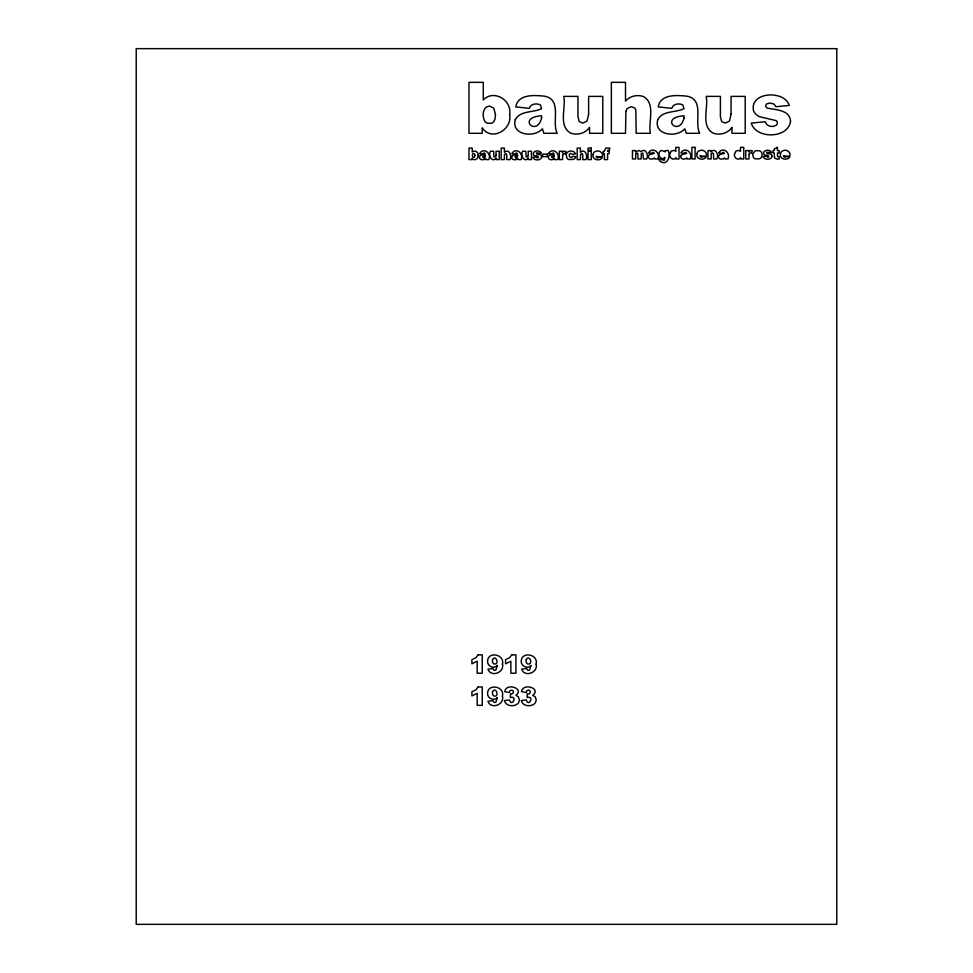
<?xml version="1.0" encoding="UTF-8"?>
<svg xmlns="http://www.w3.org/2000/svg" width="973" height="973" viewBox="0 0 973 973"><rect width="100%" height="100%" fill="white"/><g stroke="black" fill="none" stroke-linecap="round" stroke-linejoin="round"><path stroke-width="1.46" d="M659.244 159.146L659.463 160.715C666.541 166.967 671.188 156.835 668.244 150.572L665.228 150.572L665.228 151.812L661.701 150.438A3.089 3.089 0 0 0 659.949 151.411C656.751 154.683 661.372 161.396 665.009 157.407L664.231 160.253L659.244 159.146M607.626 150.523L607.59 151.253L609.11 151.253L609.11 153.6L607.59 153.6L607.59 159.596L604.379 159.596L604.379 153.6L603.187 153.6L603.187 151.253L604.379 151.253L605.753 148.127L609.791 148.078L609.439 150.012L607.626 150.523M502.457 664.097C504.683 672.757 490.806 677.646 487.947 669.181L492.934 668.548L494.126 670.348L495.829 670.154L497.373 665.435C494.041 669.4 487.084 666.177 487.558 661.129C487.911 650.973 504.926 654.245 502.457 664.097M502.457 696.206C504.683 704.866 490.806 709.755 487.947 701.29L492.934 700.657L494.126 702.457L495.829 702.263L497.373 697.544C494.041 701.509 487.084 698.286 487.558 693.238C487.911 683.082 504.926 686.354 502.457 696.206M536.135 664.097C538.373 672.757 524.483 677.646 521.625 669.181L526.624 668.548L527.804 670.348L529.507 670.154L531.063 665.435C527.731 669.4 520.762 666.177 521.248 661.129C521.589 650.973 538.604 654.245 536.135 664.097M669.85 153.698C668.512 157.431 673.462 161.311 676.004 157.723L676.004 158.964L679.02 158.964L679.02 147.373L675.773 147.373L675.773 151.387A3.101 3.101 0 0 0 674.034 150.438L671.321 150.997L669.85 153.698M734.579 153.698C733.253 157.431 738.191 161.311 740.745 157.723L740.745 158.964L743.761 158.964L743.761 147.373L740.514 147.373L740.514 151.387A3.101 3.101 0 0 0 738.775 150.438L736.05 150.997L734.579 153.698M510.521 693.956L510.266 697.544C518.05 695.269 511.725 707.821 509.438 699.903L504.415 700.572C505.692 706.228 513.513 707.03 517.514 703.917A6.02 6.02 0 0 0 519.351 699.611L518.244 696.632L515.848 695.379C524.982 688.519 506.167 682.255 504.683 691.645L509.438 692.496C509.074 689.261 514.571 689.504 513.318 692.703A2.287 2.287 0 0 1 511.178 694.017L510.521 693.956M527.354 693.956L527.098 697.544C534.895 695.269 528.558 707.821 526.271 699.903L521.26 700.572C522.525 706.228 530.358 707.03 534.347 703.917A6.02 6.02 0 0 0 536.184 699.611L535.089 696.632L532.681 695.379C541.815 688.519 523.012 682.255 521.528 691.645L526.271 692.496C525.919 689.261 531.404 689.504 530.151 692.703A2.287 2.287 0 0 1 528.011 694.017L527.354 693.956M562.686 155.121L562.564 159.596L559.341 159.596L559.341 151.253L562.345 151.253L562.345 152.627L563.744 151.156L565.921 151.508L564.924 153.783L563.476 153.685L562.686 155.121M749.101 154.452L748.979 158.964L745.744 158.964L745.744 150.572L748.76 150.572L748.76 151.946L750.171 150.462L752.348 150.827L751.351 153.114L749.891 153.004L749.101 154.452M592.971 154.512C591.645 159.949 600.098 161.773 602.372 157.444L599.222 157.152L597.775 157.918A1.52 1.52 0 0 1 596.291 156.896L596.145 156.227C607.249 160.144 601.995 148.565 595.634 151.374A4.026 4.026 0 0 0 593.591 152.931L592.971 154.512M696.838 153.843C695.5 159.304 704.002 161.141 706.289 156.787L703.126 156.495L701.655 157.261A1.52 1.52 0 0 1 700.171 156.239L700.025 155.558C711.178 159.511 705.912 147.86 699.514 150.681A4.05 4.05 0 0 0 697.459 152.25L696.838 153.843M780.431 153.843C779.093 159.304 787.595 161.141 789.881 156.787L786.719 156.495L785.26 157.261A1.52 1.52 0 0 1 783.764 156.239L783.618 155.558C794.771 159.511 789.504 147.86 783.107 150.681A4.05 4.05 0 0 0 781.051 152.25L780.431 153.843M752.579 153.868L753.37 157.431A4.257 4.257 0 0 0 755.474 158.891L759.329 158.842A4.062 4.062 0 0 0 762.054 155.668L761.883 153.15A4.014 4.014 0 0 0 759.512 150.742L755.316 150.693L752.579 153.868M478.169 155.315C478.862 158.781 474.094 161.542 471.978 158.368L471.978 159.596L468.986 159.596L468.986 148.078L472.221 148.078L472.221 152.068C474.532 149.587 478.74 152.08 478.169 155.315M509.621 114.328C512.637 129.677 491.596 141.876 482.231 127.84L482.231 133.301L468.986 133.301L468.986 82.34L483.277 82.34L483.277 100C493.53 88.993 512.126 100.037 509.621 114.328M566.189 154.281L566.87 158.149A3.88 3.88 0 0 0 568.95 159.548L573.438 159.414A3.819 3.819 0 0 0 575.396 157.577L575.724 156.689L572.683 156.337C571.2 159.949 567.223 155.035 570.312 153.406L572.55 154.342L575.566 153.941C574.313 149.854 567.125 150.11 566.189 154.281M496.035 155.266L495.671 156.848L493.919 156.957L493.627 151.253L490.416 151.253C487.972 155.388 492.022 163.063 496.254 158.246L496.254 159.596L499.234 159.596L499.234 151.253L496.035 151.253L496.035 155.266M504.464 154.634L504.379 159.596L501.18 159.596L501.18 148.078L504.379 148.078L504.379 152.323C508.855 148.054 512.151 155.692 510.01 159.596L506.787 159.596L506.714 154.342L505.68 153.576L504.464 154.634M528.242 155.266L527.877 156.848L526.125 156.957L525.834 151.253L522.623 151.253C520.178 155.388 524.228 163.063 528.461 158.246L528.461 159.596L531.44 159.596L531.44 151.253L528.242 151.253L528.242 155.266M580.48 154.634L580.394 159.596L577.196 159.596L577.196 148.078L580.394 148.078L580.394 152.323C584.87 148.054 588.166 155.692 586.026 159.596L582.803 159.596L582.73 154.342L581.696 153.576L580.48 154.634M588.629 114.145L587.011 121.138L582.851 123.085L579.239 121.625L577.95 116.687L577.95 96.388L563.744 96.388C566.237 107.662 557.857 126.405 571.005 133.265C577.767 135.49 585.466 133.24 589.565 127.317L589.565 133.301L602.774 133.301L602.774 96.388L588.629 96.388L588.629 114.145M625.907 111.311L625.505 133.301L611.36 133.301L611.36 82.34L625.505 82.34L625.505 101.119C629.823 96.108 636.901 94.417 643.141 96.436C656.24 103.333 647.909 122.014 650.39 133.301L636.172 133.301L635.856 110.034L634.895 108.088L631.27 106.641L627.099 108.587L625.907 111.311M711.251 153.965L711.166 158.964L707.943 158.964L707.943 150.572L710.947 150.572L710.947 151.934C715.191 147.081 719.278 154.792 716.821 158.964L713.586 158.964L713.513 153.673L712.479 152.895L711.251 153.965M731.064 114.145L729.446 121.138L725.299 123.085L721.686 121.625L720.397 116.687L720.397 96.388L706.179 96.388C708.672 107.662 700.305 126.405 713.452 133.265C720.202 135.49 727.913 133.24 732 127.317L732 133.301L745.209 133.301L745.209 96.388L731.064 96.388L731.064 114.145M474.97 155.376L474.155 157.334L472.598 156.969L472.294 154.549L473.073 153.576L474.593 153.916L474.97 155.376M495.476 114.595L495.038 118.852L493.749 121.674L491.827 123.255L486.986 123.243L484.955 121.637C482.389 117.113 482.085 109.645 487.084 106.653L489.699 106.118L493.785 108.173L495.476 114.595M635.758 153.856L635.673 158.964L632.45 158.964L632.45 150.572L635.454 150.572L635.454 151.788L639.249 150.462L640.891 151.788C645.257 147.203 648.991 154.914 646.68 158.964L643.457 158.964L642.873 153.004L641.256 153.843L641.171 158.964L637.947 158.964L637.887 153.588L636.938 152.883L635.758 153.856M492.496 659.682L492.508 662.333L493.785 663.914C500.073 665.459 495.914 653.698 492.496 659.682M492.496 691.791L492.508 694.442L493.785 696.023C500.073 697.568 495.914 685.807 492.496 691.791M526.186 659.682L526.186 662.333L527.463 663.914C533.763 665.459 529.592 653.698 526.186 659.682M541.693 156.896C541.17 160.825 533.885 160.971 532.827 157.285L536.001 156.994C539.006 160.059 539.723 154.683 534.712 155.862A2.445 2.445 0 0 1 533.289 154.391C532.572 150.183 540.283 149.781 541.414 153.296L536.281 152.943C535.892 155.339 542.095 153.381 541.693 156.896M772.039 156.239C771.516 160.192 764.182 160.338 763.124 156.641L766.31 156.337C769.327 159.414 770.057 154.014 765.021 155.194A2.457 2.457 0 0 1 763.586 153.722C762.868 149.501 770.628 149.088 771.747 152.627L766.602 152.275C766.201 154.671 772.44 152.712 772.039 156.239M790.538 121.345C788.227 138.713 755.985 139.37 751.29 123.085L765.337 121.759C766.554 126.891 774.119 127.986 777.269 124.191L777.172 121.589L775.98 120.579L759.658 116.736A10.825 10.825 0 0 1 753.357 110.241C750.183 91.669 784.311 89.893 789.285 105.425L775.87 106.75L774.131 104.135L770.105 103.029L766.602 103.88L765.508 105.948L766.906 107.991C775.408 109.998 789.918 109.511 790.538 121.345M479.458 156.531C478.485 160.022 483.751 160.727 485.576 158.575L485.928 159.596L488.92 159.596C491.62 152.737 483.301 147.118 479.567 153.637L482.62 153.965L484.299 152.968L485.393 154.026L480.662 155.291L479.458 156.531M515.276 119.703C511.02 135.162 534.274 138.275 542.362 128.777L543.895 133.301L557.164 133.301C551.521 121.674 562.285 100.158 545.075 96.266C535.138 95.135 518.013 93.651 515.775 106.921L529.288 108.344C530.516 103.685 536.841 102.956 540.489 105.011L541.56 108.66C533.192 112.904 520.227 110.277 515.276 119.703M511.664 156.531C510.703 160.022 515.958 160.727 517.782 158.575L518.135 159.596L521.139 159.596C523.827 152.737 515.508 147.118 511.774 153.637L514.826 153.965L516.505 152.968L517.6 154.026L512.868 155.291L511.664 156.531M548.322 156.531C547.361 160.022 552.628 160.727 554.452 158.575L554.792 159.596L557.797 159.596C560.497 152.737 552.178 147.118 548.444 153.637L551.496 153.965L553.175 152.968L554.269 154.026L549.538 155.291L548.322 156.531M648.346 155.862C647.386 159.377 652.664 160.095 654.501 157.93L654.853 158.964L657.87 158.964C660.582 152.056 652.214 146.412 648.468 152.968L651.533 153.284L653.224 152.287L654.318 153.357L649.563 154.634L648.346 155.862M657.712 119.703C653.455 135.162 676.721 138.275 684.797 128.777L686.33 133.301L699.611 133.301C693.956 121.674 704.732 100.158 687.51 96.266C677.573 95.135 660.448 93.651 658.21 106.921L671.735 108.344C672.963 103.685 679.276 102.956 682.924 105.011L684.007 108.66C675.627 112.904 662.662 110.277 657.712 119.703M680.723 155.862C679.75 159.377 685.041 160.095 686.877 157.93L687.23 158.964L690.246 158.964C692.958 152.056 684.591 146.412 680.832 152.968L683.91 153.284L685.588 152.287L686.695 153.357L681.939 154.634L680.723 155.862M718.488 155.862C717.515 159.377 722.805 160.095 724.642 157.93L724.982 158.964L727.999 158.964C730.711 152.056 722.355 146.412 718.597 152.968L721.674 153.284L723.353 152.287L724.459 153.357L719.704 154.634L718.488 155.862M485.393 156.154C484.457 160.423 479.993 155.558 485.393 155.644L485.393 156.154M517.6 156.154C516.663 160.423 512.199 155.558 517.6 155.644L517.6 156.154M541.56 118.037C536.755 137.461 516.347 117.441 541.56 115.787L541.56 118.037M554.269 156.154C553.333 160.423 548.869 155.558 554.269 155.644L554.269 156.154M684.007 118.037C679.19 137.461 658.794 117.441 684.007 115.787L684.007 118.037M478.108 654.853L475.882 657.712L471.905 659.694L471.905 663.817L477.184 661.19L477.184 673.231L482.255 673.231L482.255 654.853L478.108 654.853M478.108 686.962L475.882 689.821L471.905 691.803L471.905 695.926L477.184 693.299L477.184 705.34L482.255 705.34L482.255 686.962L478.108 686.962M511.786 654.853L509.572 657.712L505.583 659.694L505.583 663.817L510.861 661.19L510.861 673.231L515.945 673.231L515.945 654.853L511.786 654.853M777.451 147.373L774.228 149.027L774.228 150.572L773.036 150.572L773.036 152.919L774.228 152.919L774.496 157.906L777.111 159.146L779.337 158.891L779.105 156.665L777.549 156.604L777.451 152.919L779.215 152.919L779.215 150.572L777.451 150.572L777.451 147.373M836.78 48.65L136.22 48.65L136.22 924.35L836.78 924.35L836.78 48.65M695.099 147.373L691.876 147.373L691.876 158.964L695.099 158.964L695.099 147.373M591.243 148.078L588.045 148.078L588.045 150.256L591.243 150.256L591.243 148.078M591.243 151.253L588.045 151.253L588.045 159.596L591.243 159.596L591.243 151.253M547.264 154.16L542.606 154.16L542.606 156.641L547.264 156.641L547.264 154.16"/></g></svg>
